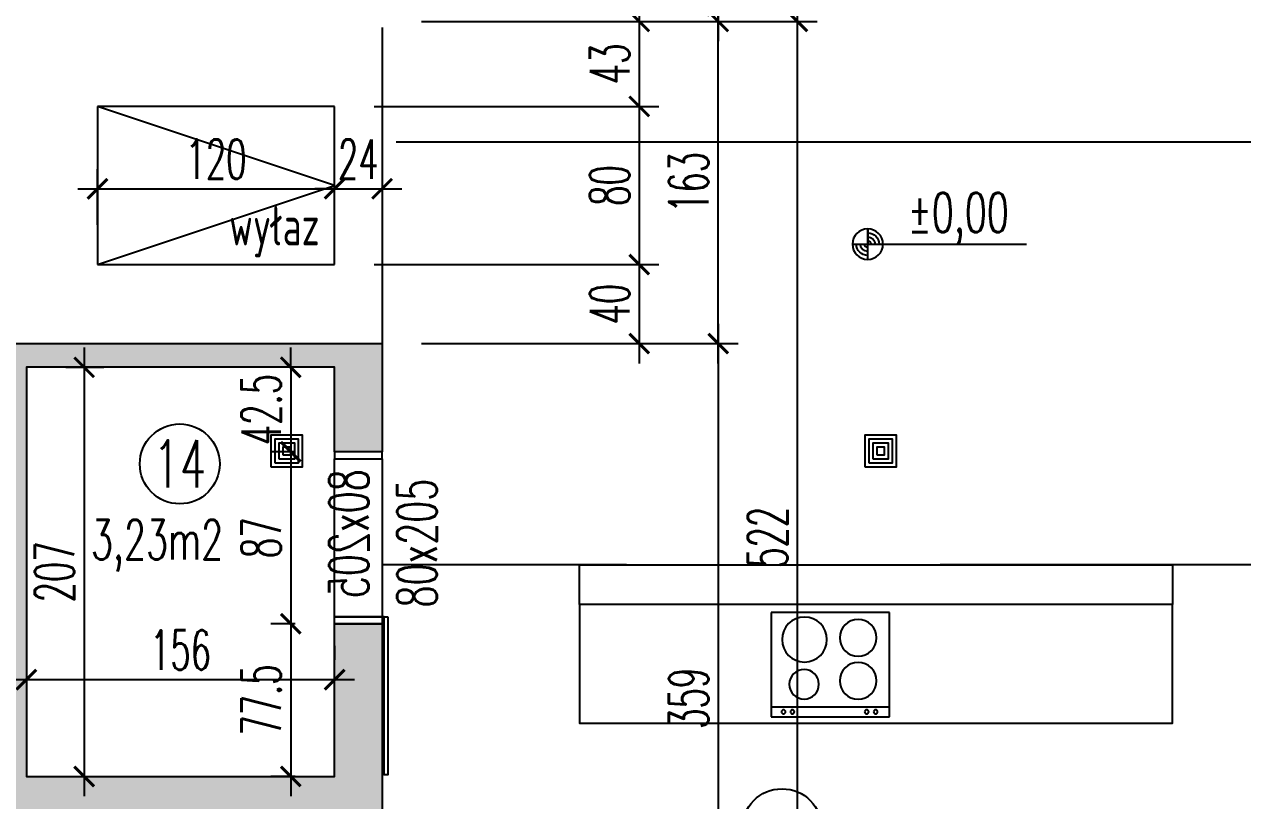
# Model space of a CAD drawing. Header units: millimetres. Extents: x -24587 to 37983, y -70862 to 338.
# Drawn here: x 10835 to 11451, y -60726 to -60333 of the extents above; entities that cross this region are included whole.
import ezdxf
from ezdxf.enums import TextEntityAlignment as Align

# ---------------------------------------------------------------- set-up
doc = ezdxf.new("R2010")
doc.units = ezdxf.units.MM
doc.header["$LTSCALE"] = 50
doc.linetypes.add('DASHED2', pattern=[9.525, 6.35, -3.175])
doc.layers.get('Defpoints').update_dxf_attribs({"color": 251})
for name, color, linetype in [('6', 6, 'Continuous'), ('A-DRZWI_OKNA', 13, 'Continuous'), ('A-URZADZENIA', 93, 'Continuous'), ('K-CIENKIEP', 8, 'DASHED2'), ('K-HATCH', 8, 'Continuous'), ('K-HATCH243', 243, 'Continuous'), ('K-POMOCNICZE', 9, 'DASHED2'), ('K-SCIANY', 2, 'Continuous'), ('K-TEXT 2.4mm', 71, 'Continuous'), ('K-TEXT 2mm', 254, 'Continuous'), ('K-WYMIARY', 1, 'Continuous')]:
    doc.layers.add(name, color=color, linetype=linetype)
doc.layers.add('__NIEDRUK__', color=54, linetype='Continuous', plot=False)
doc.styles.add('text 2.4mm', font='romans.shx', dxfattribs={"width": 0.65})
doc.styles.add('text 2mm', font='romans.shx', dxfattribs={"width": 0.65})
doc.styles.add('WYM1', font='romanszb.shx', dxfattribs={"width": 0.6})
doc.dimstyles.new('CM100', dxfattribs={"dimscale": 5, "dimtxt": 2, "dimasz": 1, "dimexe": 1, "dimexo": 2, "dimgap": 0.5, "dimtad": 1, "dimrnd": 0.5, "dimdsep": 46, "dimtxsty": 'WYM1', "dimblk": 'OBLIQUE', "dimcen": 0, "dimdle": 1, "dimclrd": 253, "dimclre": 251, "dimclrt": 30, "dimadec": 0, "dimazin": 0, "dimtfac": 1, "dimtix": 1, "dimtmove": 0, "dimatfit": 0, "dimfxl": 1, "dimtfillclr": 256, "dimtolj": 1, "dimarcsym": 0})

# ---------------------------------------------------------------- blocks, each defined once
blk = doc.blocks.new('A$Cb8201b00')
for points in [[(33, 40), (33, 120), (31, 120), (31, 40)], [(30, 40), (30, 43.5), (6, 43.5), (6, 40)], [(30, -40), (30, 40), (6, 40), (6, -40)], [(30, -40), (30, -43.5), (6, -43.5), (6, -40)]]:
    blk.add_lwpolyline(points, close=True)
blk.add_lwpolyline([(31, 40), (30, 40)])
at = {"layer": '__NIEDRUK__', "style": 'WYM1', "width": 0.65}
blk.add_text('80x205', height=20, rotation=90, dxfattribs=at).set_placement((23.23, -34.66))
blk = doc.blocks.new('A$C25964711')
for p, q in [((-26.39, -27.67), (-26.39, 32.33)), ((-26.39, 32.33), (26.37, 32.33)), ((-21.22, -27.67), (-21.22, 32.33)), ((26.37, 32.33), (26.37, -27.67)), ((26.37, -27.67), (-26.39, -27.67))]:
    blk.add_line(p, q)
for centre, radius in [((-23.79, 25.22), 1.03), ((-8.1, 16.39), 9.31), ((13.65, 16.39), 9.31), ((-23.79, 20.71), 1.03), ((12.76, -10.75), 11.38), ((-9.88, -10.94), 7.5), ((-23.79, -16.85), 1.03), ((-23.79, -21.37), 1.03)]:
    blk.add_circle(centre, radius)
blk = doc.blocks.new('_ArchTick')
at = {"color": 0, "linetype": 'ByBlock', "const_width": 0.15}
blk.add_lwpolyline([(-0.5, -0.5), (0.5, 0.5)], dxfattribs=at)
blk = doc.blocks.new('*D70')
at = {"layer": 'Defpoints', "color": 0, "transparency": 16777216}
for p in [(11015.7, -59931.35), (11015.7, -60331.35), (11225.86, -60331.35)]:
    blk.add_point(p, dxfattribs=at)
at = {"layer": 'K-WYMIARY', "color": 253, "lineweight": -2, "transparency": 16777216}
blk.add_line((11225.86, -59921.35), (11225.86, -60341.35), dxfattribs=at)
at = {"layer": 'K-WYMIARY', "color": 251, "lineweight": -2, "transparency": 16777216}
for p, q in [((11035.7, -59931.35), (11235.86, -59931.35)), ((11035.7, -60331.35), (11235.86, -60331.35))]:
    blk.add_line(p, q, dxfattribs=at)
at = {"layer": 'K-WYMIARY', "color": 253, "lineweight": -2, "transparency": 16777216, "xscale": 10, "yscale": 10, "zscale": 10}
for p, rotation in [((11225.86, -59931.35), 90), ((11225.86, -60331.35), 270)]:
    blk.add_blockref('_ArchTick', p, dxfattribs=dict(at, rotation=rotation))
at = {"layer": 'K-WYMIARY', "color": 30, "transparency": 16777216, "insert": (11210.86, -60131.35), "char_height": 20, "attachment_point": 5, "rotation": 90, "style": 'WYM1'}
blk.add_mtext('\\A1;400', dxfattribs=at)
blk = doc.blocks.new('*D71')
at = {"layer": 'Defpoints', "color": 0, "transparency": 16777216}
for p in [(10991.7, -60307.35), (11015.7, -60331.35), (11185.86, -60331.35)]:
    blk.add_point(p, dxfattribs=at)
at = {"layer": 'K-WYMIARY', "color": 253, "lineweight": -2, "transparency": 16777216}
for p, q in [((11185.86, -60307.35), (11185.86, -60297.35)), ((11185.86, -60307.35), (11185.86, -60331.35)), ((11185.86, -60331.35), (11185.86, -60341.35))]:
    blk.add_line(p, q, dxfattribs=at)
at = {"layer": 'K-WYMIARY', "color": 251, "lineweight": -2, "transparency": 16777216}
for p, q in [((11011.7, -60307.35), (11195.86, -60307.35)), ((11035.7, -60331.35), (11195.86, -60331.35))]:
    blk.add_line(p, q, dxfattribs=at)
at = {"layer": 'K-WYMIARY', "color": 253, "lineweight": -2, "transparency": 16777216, "xscale": 10, "yscale": 10, "zscale": 10}
for p, rotation in [((11185.86, -60307.35), 270), ((11185.86, -60331.35), 90)]:
    blk.add_blockref('_ArchTick', p, dxfattribs=dict(at, rotation=rotation))
at = {"layer": 'K-WYMIARY', "color": 30, "transparency": 16777216, "insert": (11170.86, -60319.35), "char_height": 20, "attachment_point": 5, "rotation": 90, "style": 'WYM1'}
blk.add_mtext('\\A1;24', dxfattribs=at)
blk = doc.blocks.new('*D72')
at = {"layer": 'Defpoints', "color": 0, "transparency": 16777216}
for p in [(11015.7, -60331.35), (11015.7, -60853.35), (11225.86, -60853.35)]:
    blk.add_point(p, dxfattribs=at)
at = {"layer": 'K-WYMIARY', "color": 253, "lineweight": -2, "transparency": 16777216}
blk.add_line((11225.86, -60321.35), (11225.86, -60863.35), dxfattribs=at)
at = {"layer": 'K-WYMIARY', "color": 251, "lineweight": -2, "transparency": 16777216}
for p, q in [((11035.7, -60331.35), (11235.86, -60331.35)), ((11035.7, -60853.35), (11235.86, -60853.35))]:
    blk.add_line(p, q, dxfattribs=at)
at = {"layer": 'K-WYMIARY', "color": 253, "lineweight": -2, "transparency": 16777216, "xscale": 10, "yscale": 10, "zscale": 10}
for p, rotation in [((11225.86, -60331.35), 90), ((11225.86, -60853.35), 270)]:
    blk.add_blockref('_ArchTick', p, dxfattribs=dict(at, rotation=rotation))
at = {"layer": 'K-WYMIARY', "color": 30, "transparency": 16777216, "insert": (11210.86, -60592.35), "char_height": 20, "attachment_point": 5, "rotation": 90, "style": 'WYM1'}
blk.add_mtext('\\A1;522', dxfattribs=at)
blk = doc.blocks.new('*D73')
at = {"layer": 'Defpoints', "color": 0, "transparency": 16777216}
for p in [(11015.7, -60494.35), (11015.7, -60853.35), (11185.86, -60853.35)]:
    blk.add_point(p, dxfattribs=at)
at = {"layer": 'K-WYMIARY', "color": 253, "lineweight": -2, "transparency": 16777216}
blk.add_line((11185.86, -60484.35), (11185.86, -60863.35), dxfattribs=at)
at = {"layer": 'K-WYMIARY', "color": 251, "lineweight": -2, "transparency": 16777216}
for p, q in [((11035.7, -60494.35), (11195.86, -60494.35)), ((11035.7, -60853.35), (11195.86, -60853.35))]:
    blk.add_line(p, q, dxfattribs=at)
at = {"layer": 'K-WYMIARY', "color": 253, "lineweight": -2, "transparency": 16777216, "xscale": 10, "yscale": 10, "zscale": 10}
for p, rotation in [((11185.86, -60494.35), 90), ((11185.86, -60853.35), 270)]:
    blk.add_blockref('_ArchTick', p, dxfattribs=dict(at, rotation=rotation))
at = {"layer": 'K-WYMIARY', "color": 30, "transparency": 16777216, "insert": (11170.86, -60673.85), "char_height": 20, "attachment_point": 5, "rotation": 90, "style": 'WYM1'}
blk.add_mtext('\\A1;359', dxfattribs=at)
blk = doc.blocks.new('*D89')
at = {"layer": 'Defpoints', "color": 0, "transparency": 16777216}
for p in [(11015.7, -60331.35), (11185.86, -60331.35), (11015.7, -60494.35)]:
    blk.add_point(p, dxfattribs=at)
at = {"layer": 'K-WYMIARY', "color": 253, "lineweight": -2, "transparency": 16777216}
blk.add_line((11185.86, -60504.35), (11185.86, -60321.35), dxfattribs=at)
at = {"layer": 'K-WYMIARY', "color": 251, "lineweight": -2, "transparency": 16777216}
for p, q in [((11035.7, -60331.35), (11195.86, -60331.35)), ((11035.7, -60494.35), (11195.86, -60494.35))]:
    blk.add_line(p, q, dxfattribs=at)
at = {"layer": 'K-WYMIARY', "color": 253, "lineweight": -2, "transparency": 16777216, "xscale": 10, "yscale": 10, "zscale": 10}
for p, rotation in [((11185.86, -60331.35), 90), ((11185.86, -60494.35), 270)]:
    blk.add_blockref('_ArchTick', p, dxfattribs=dict(at, rotation=rotation))
at = {"layer": 'K-WYMIARY', "color": 30, "transparency": 16777216, "insert": (11170.86, -60412.85), "char_height": 20, "attachment_point": 5, "rotation": 90, "style": 'WYM1'}
blk.add_mtext('\\A1;163', dxfattribs=at)
blk = doc.blocks.new('*D127')
at = {"layer": 'Defpoints', "color": 0, "transparency": 16777216}
for p in [(10835.7, -60664.88), (10991.7, -60664.37), (10991.7, -60667.19)]:
    blk.add_point(p, dxfattribs=at)
at = {"layer": 'K-WYMIARY', "color": 251, "lineweight": -2, "transparency": 16777216}
for p, q in [((10835.7, -60644.88), (10835.7, -60654.37)), ((10991.7, -60647.19), (10991.7, -60654.37))]:
    blk.add_line(p, q, dxfattribs=at)
at = {"layer": 'K-WYMIARY', "color": 253, "lineweight": -2, "transparency": 16777216}
blk.add_line((10825.7, -60664.37), (11001.7, -60664.37), dxfattribs=at)
at = {"layer": 'K-WYMIARY', "color": 253, "lineweight": -2, "transparency": 16777216, "xscale": 10, "yscale": 10, "zscale": 10, "rotation": 180}
blk.add_blockref('_ArchTick', (10835.7, -60664.37), dxfattribs=at)
at = {"layer": 'K-WYMIARY', "color": 253, "lineweight": -2, "transparency": 16777216, "xscale": 10, "yscale": 10, "zscale": 10}
blk.add_blockref('_ArchTick', (10991.7, -60664.37), dxfattribs=at)
at = {"layer": 'K-WYMIARY', "color": 30, "transparency": 16777216, "insert": (10913.7, -60649.37), "char_height": 20, "attachment_point": 5, "style": 'WYM1'}
blk.add_mtext('\\A1;156', dxfattribs=at)
blk = doc.blocks.new('*D128')
at = {"layer": 'Defpoints', "color": 0, "transparency": 16777216}
for p in [(10835.7, -60506.35), (10835.7, -60713.35), (10864.98, -60713.35)]:
    blk.add_point(p, dxfattribs=at)
at = {"layer": 'K-WYMIARY', "color": 253, "lineweight": -2, "transparency": 16777216}
blk.add_line((10864.98, -60496.35), (10864.98, -60723.35), dxfattribs=at)
at = {"layer": 'K-WYMIARY', "color": 251, "lineweight": -2, "transparency": 16777216}
for p, q in [((10855.7, -60506.35), (10874.98, -60506.35)), ((10855.7, -60713.35), (10874.98, -60713.35))]:
    blk.add_line(p, q, dxfattribs=at)
at = {"layer": 'K-WYMIARY', "color": 253, "lineweight": -2, "transparency": 16777216, "xscale": 10, "yscale": 10, "zscale": 10}
for p, rotation in [((10864.98, -60506.35), 90), ((10864.98, -60713.35), 270)]:
    blk.add_blockref('_ArchTick', p, dxfattribs=dict(at, rotation=rotation))
at = {"layer": 'K-WYMIARY', "color": 30, "transparency": 16777216, "insert": (10849.98, -60609.85), "char_height": 20, "attachment_point": 5, "rotation": 90, "style": 'WYM1'}
blk.add_mtext('\\A1;207', dxfattribs=at)
blk = doc.blocks.new('A$C7E053937')
for p, q in [((0, -7.73), (0, 7.73)), ((0, 7.73), (0, 0)), ((7.73, 0), (-7.73, 0))]:
    blk.add_line(p, q)
blk.add_circle((0, 0), 7.73)
for radius, start, end in [(5.73, 90, 180), (3.73, 90, 180), (1.73, 90, 180), (5.73, 270, 0), (3.73, 270, 0), (1.73, 270, 0)]:
    blk.add_arc((0, 0), radius, start, end)
blk = doc.blocks.new('A$C11cd791a')
for points in [[(-8, -8), (8, -8), (8, 8), (-8, 8)], [(-6, -6), (6, -6), (6, 6), (-6, 6)], [(-4, -4), (4, -4), (4, 4), (-4, 4)], [(-2, -2), (2, -2), (2, 2), (-2, 2)]]:
    blk.add_lwpolyline(points, close=True)
blk = doc.blocks.new('*D264')
at = {"layer": 'Defpoints', "color": 0, "transparency": 16777216}
for p in [(10991.7, -60506.35), (10969.5, -60549.1), (10991.7, -60549.1)]:
    blk.add_point(p, dxfattribs=at)
at = {"layer": 'K-WYMIARY', "color": 253, "lineweight": -2, "transparency": 16777216}
for p, q in [((10969.5, -60506.35), (10969.5, -60496.35)), ((10969.5, -60506.35), (10969.5, -60549.1)), ((10969.5, -60549.1), (10969.5, -60559.1))]:
    blk.add_line(p, q, dxfattribs=at)
at = {"layer": 'K-WYMIARY', "color": 251, "lineweight": -2, "transparency": 16777216}
for p, q in [((10971.7, -60506.35), (10959.5, -60506.35)), ((10971.7, -60549.1), (10959.5, -60549.1))]:
    blk.add_line(p, q, dxfattribs=at)
at = {"layer": 'K-WYMIARY', "color": 253, "lineweight": -2, "transparency": 16777216, "xscale": 10, "yscale": 10, "zscale": 10}
for p, rotation in [((10969.5, -60506.35), 270), ((10969.5, -60549.1), 90)]:
    blk.add_blockref('_ArchTick', p, dxfattribs=dict(at, rotation=rotation))
at = {"layer": 'K-WYMIARY', "color": 30, "transparency": 16777216, "insert": (10954.5, -60527.72), "char_height": 20, "attachment_point": 5, "rotation": 90, "style": 'WYM1'}
blk.add_mtext('\\A1;42.5', dxfattribs=at)
blk = doc.blocks.new('*D265')
at = {"layer": 'Defpoints', "color": 0, "transparency": 16777216}
for p in [(10991.7, -60549.1), (10969.5, -60636.1), (10991.7, -60636.1)]:
    blk.add_point(p, dxfattribs=at)
at = {"layer": 'K-WYMIARY', "color": 253, "lineweight": -2, "transparency": 16777216}
blk.add_line((10969.5, -60539.1), (10969.5, -60646.1), dxfattribs=at)
at = {"layer": 'K-WYMIARY', "color": 251, "lineweight": -2, "transparency": 16777216}
for p, q in [((10971.7, -60549.1), (10959.5, -60549.1)), ((10971.7, -60636.1), (10959.5, -60636.1))]:
    blk.add_line(p, q, dxfattribs=at)
at = {"layer": 'K-WYMIARY', "color": 253, "lineweight": -2, "transparency": 16777216, "xscale": 10, "yscale": 10, "zscale": 10}
for p, rotation in [((10969.5, -60549.1), 90), ((10969.5, -60636.1), 270)]:
    blk.add_blockref('_ArchTick', p, dxfattribs=dict(at, rotation=rotation))
at = {"layer": 'K-WYMIARY', "color": 30, "transparency": 16777216, "insert": (10954.5, -60592.6), "char_height": 20, "attachment_point": 5, "rotation": 90, "style": 'WYM1'}
blk.add_mtext('\\A1;87', dxfattribs=at)
blk = doc.blocks.new('*D266')
at = {"layer": 'Defpoints', "color": 0, "transparency": 16777216}
for p in [(10991.7, -60636.1), (10969.5, -60713.35), (10991.7, -60713.35)]:
    blk.add_point(p, dxfattribs=at)
at = {"layer": 'K-WYMIARY', "color": 253, "lineweight": -2, "transparency": 16777216}
blk.add_line((10969.5, -60626.1), (10969.5, -60723.35), dxfattribs=at)
at = {"layer": 'K-WYMIARY', "color": 251, "lineweight": -2, "transparency": 16777216}
for p, q in [((10971.7, -60636.1), (10959.5, -60636.1)), ((10971.7, -60713.35), (10959.5, -60713.35))]:
    blk.add_line(p, q, dxfattribs=at)
at = {"layer": 'K-WYMIARY', "color": 253, "lineweight": -2, "transparency": 16777216, "xscale": 10, "yscale": 10, "zscale": 10}
for p, rotation in [((10969.5, -60636.1), 90), ((10969.5, -60713.35), 270)]:
    blk.add_blockref('_ArchTick', p, dxfattribs=dict(at, rotation=rotation))
at = {"layer": 'K-WYMIARY', "color": 30, "transparency": 16777216, "insert": (10954.5, -60674.72), "char_height": 20, "attachment_point": 5, "rotation": 90, "style": 'WYM1'}
blk.add_mtext('\\A1;77.5', dxfattribs=at)
blk = doc.blocks.new('*D271')
at = {"layer": 'Defpoints', "color": 0, "transparency": 16777216}
for p in [(11015.7, -60331.35), (10991.7, -60374.35), (11145.86, -60374.35)]:
    blk.add_point(p, dxfattribs=at)
at = {"layer": 'K-WYMIARY', "color": 253, "lineweight": -2, "transparency": 16777216}
blk.add_line((11145.86, -60321.35), (11145.86, -60384.35), dxfattribs=at)
at = {"layer": 'K-WYMIARY', "color": 251, "lineweight": -2, "transparency": 16777216}
for p, q in [((11035.7, -60331.35), (11155.86, -60331.35)), ((11011.7, -60374.35), (11155.86, -60374.35))]:
    blk.add_line(p, q, dxfattribs=at)
at = {"layer": 'K-WYMIARY', "color": 253, "lineweight": -2, "transparency": 16777216, "xscale": 10, "yscale": 10, "zscale": 10}
for p, rotation in [((11145.86, -60331.35), 90), ((11145.86, -60374.35), 270)]:
    blk.add_blockref('_ArchTick', p, dxfattribs=dict(at, rotation=rotation))
at = {"layer": 'K-WYMIARY', "color": 30, "transparency": 16777216, "insert": (11130.86, -60352.85), "char_height": 20, "attachment_point": 5, "rotation": 90, "style": 'WYM1'}
blk.add_mtext('\\A1;43', dxfattribs=at)
blk = doc.blocks.new('*D272')
at = {"layer": 'Defpoints', "color": 0, "transparency": 16777216}
for p in [(10991.7, -60374.35), (10991.7, -60454.35), (11145.86, -60454.35)]:
    blk.add_point(p, dxfattribs=at)
at = {"layer": 'K-WYMIARY', "color": 253, "lineweight": -2, "transparency": 16777216}
blk.add_line((11145.86, -60364.35), (11145.86, -60464.35), dxfattribs=at)
at = {"layer": 'K-WYMIARY', "color": 251, "lineweight": -2, "transparency": 16777216}
for p, q in [((11011.7, -60374.35), (11155.86, -60374.35)), ((11011.7, -60454.35), (11155.86, -60454.35))]:
    blk.add_line(p, q, dxfattribs=at)
at = {"layer": 'K-WYMIARY', "color": 253, "lineweight": -2, "transparency": 16777216, "xscale": 10, "yscale": 10, "zscale": 10}
for p, rotation in [((11145.86, -60374.35), 90), ((11145.86, -60454.35), 270)]:
    blk.add_blockref('_ArchTick', p, dxfattribs=dict(at, rotation=rotation))
at = {"layer": 'K-WYMIARY', "color": 30, "transparency": 16777216, "insert": (11130.86, -60414.35), "char_height": 20, "attachment_point": 5, "rotation": 90, "style": 'WYM1'}
blk.add_mtext('\\A1;80', dxfattribs=at)
blk = doc.blocks.new('*D273')
at = {"layer": 'Defpoints', "color": 0, "transparency": 16777216}
for p in [(10991.7, -60454.35), (11015.7, -60494.35), (11145.86, -60494.35)]:
    blk.add_point(p, dxfattribs=at)
at = {"layer": 'K-WYMIARY', "color": 253, "lineweight": -2, "transparency": 16777216}
blk.add_line((11145.86, -60444.35), (11145.86, -60504.35), dxfattribs=at)
at = {"layer": 'K-WYMIARY', "color": 251, "lineweight": -2, "transparency": 16777216}
for p, q in [((11011.7, -60454.35), (11155.86, -60454.35)), ((11035.7, -60494.35), (11155.86, -60494.35))]:
    blk.add_line(p, q, dxfattribs=at)
at = {"layer": 'K-WYMIARY', "color": 253, "lineweight": -2, "transparency": 16777216, "xscale": 10, "yscale": 10, "zscale": 10}
for p, rotation in [((11145.86, -60454.35), 90), ((11145.86, -60494.35), 270)]:
    blk.add_blockref('_ArchTick', p, dxfattribs=dict(at, rotation=rotation))
at = {"layer": 'K-WYMIARY', "color": 30, "transparency": 16777216, "insert": (11130.86, -60474.35), "char_height": 20, "attachment_point": 5, "rotation": 90, "style": 'WYM1'}
blk.add_mtext('\\A1;40', dxfattribs=at)
blk = doc.blocks.new('*D274')
at = {"layer": 'Defpoints', "color": 0, "transparency": 16777216}
for p in [(10991.7, -60416.02), (10871.7, -60454.35), (10991.7, -60454.35)]:
    blk.add_point(p, dxfattribs=at)
at = {"layer": 'K-WYMIARY', "color": 251, "lineweight": -2, "transparency": 16777216}
for p, q in [((10871.7, -60434.35), (10871.7, -60406.02)), ((10991.7, -60434.35), (10991.7, -60406.02))]:
    blk.add_line(p, q, dxfattribs=at)
at = {"layer": 'K-WYMIARY', "color": 253, "lineweight": -2, "transparency": 16777216}
blk.add_line((10861.7, -60416.02), (11001.7, -60416.02), dxfattribs=at)
at = {"layer": 'K-WYMIARY', "color": 253, "lineweight": -2, "transparency": 16777216, "xscale": 10, "yscale": 10, "zscale": 10, "rotation": 180}
blk.add_blockref('_ArchTick', (10871.7, -60416.02), dxfattribs=at)
at = {"layer": 'K-WYMIARY', "color": 253, "lineweight": -2, "transparency": 16777216, "xscale": 10, "yscale": 10, "zscale": 10}
blk.add_blockref('_ArchTick', (10991.7, -60416.02), dxfattribs=at)
at = {"layer": 'K-WYMIARY', "color": 30, "transparency": 16777216, "insert": (10931.7, -60401.02), "char_height": 20, "attachment_point": 5, "style": 'WYM1'}
blk.add_mtext('\\A1;120', dxfattribs=at)
blk = doc.blocks.new('*D275')
at = {"layer": 'Defpoints', "color": 0, "transparency": 16777216}
for p in [(11015.7, -60416.02), (11015.7, -60416.02), (10991.7, -60454.35)]:
    blk.add_point(p, dxfattribs=at)
at = {"layer": 'K-WYMIARY', "color": 251, "lineweight": -2, "transparency": 16777216}
for p, q in [((11015.7, -60396.02), (11015.7, -60406.02)), ((10991.7, -60434.35), (10991.7, -60406.02))]:
    blk.add_line(p, q, dxfattribs=at)
at = {"layer": 'K-WYMIARY', "color": 253, "lineweight": -2, "transparency": 16777216}
for p, q in [((10991.7, -60416.02), (10981.7, -60416.02)), ((10991.7, -60416.02), (11015.7, -60416.02)), ((11015.7, -60416.02), (11025.7, -60416.02))]:
    blk.add_line(p, q, dxfattribs=at)
at = {"layer": 'K-WYMIARY', "color": 253, "lineweight": -2, "transparency": 16777216, "xscale": 10, "yscale": 10, "zscale": 10}
blk.add_blockref('_ArchTick', (10991.7, -60416.02), dxfattribs=at)
at = {"layer": 'K-WYMIARY', "color": 253, "lineweight": -2, "transparency": 16777216, "xscale": 10, "yscale": 10, "zscale": 10, "rotation": 180}
blk.add_blockref('_ArchTick', (11015.7, -60416.02), dxfattribs=at)
at = {"layer": 'K-WYMIARY', "color": 30, "transparency": 16777216, "insert": (11003.7, -60401.02), "char_height": 20, "attachment_point": 5, "style": 'WYM1'}
blk.add_mtext('\\A1;24', dxfattribs=at)

msp = doc.modelspace()

# ---------------------------------------------------------------- hatches: boundary and pattern name
at = {"layer": 'K-HATCH'}
h = msp.add_hatch(dxfattribs=at)
h.set_pattern_fill('GAZOBET', color=256, angle=90, style=0, pattern_type=2)
h.set_pattern_definition([(90, (-4e-14, 1), (-30, 30), [1, -29]), (90, (-3, 1), (-30, 30), [1, -29]), (90, (-2, 6), (-30, 30), [1, -29]), (90, (-5, 6), (-30, 30), [1, -29]), (90, (-15, 16), (-30, 30), [1, -29]), (90, (-18, 16), (-30, 30), [1, -29]), (90, (-17, 21), (-30, 30), [1, -29]), (90, (-20, 21), (-30, 30), [1, -29]), (90, (-5, 1), (-30, 30), [2, -28]), (90, (-9, 1), (-30, 30), [2, -28]), (90, (-20, 16), (-30, 30), [2, -28]), (90, (-24, 16), (-30, 30), [2, -28]), (180, (-1, -4e-14), (-30, -30), [1, -29]), (180, (-1, 3), (-30, -30), [1, -29]), (180, (-3, 5), (-30, -30), [1, -29]), (180, (-3, 8), (-30, -30), [1, -29]), (180, (-16, 15), (-30, -30), [1, -29]), (180, (-16, 18), (-30, -30), [1, -29]), (180, (-18, 20), (-30, -30), [1, -29]), (180, (-18, 23), (-30, -30), [1, -29]), (180, (-6, -3e-13), (-30, -30), [2, -28]), (180, (-6, 4), (-30, -30), [2, -28]), (180, (-21, 15), (-30, -30), [2, -28]), (180, (-21, 19), (-30, -30), [2, -28]), (135, (-2, -8e-14), (-45, 15), [1.414214, -41.012193]), (135, (-8e-14, 2), (-45, 15), [1.414214, -41.012193]), (135, (-4, 5), (-45, 15), [1.414214, -41.012193]), (135, (-2, 7), (-45, 15), [1.414214, -41.012193]), (135, (-17, 15), (-45, 15), [1.414214, -41.012193]), (135, (-15, 17), (-45, 15), [1.414214, -41.012193]), (135, (-19, 20), (-45, 15), [1.414214, -41.012193]), (135, (-17, 22), (-45, 15), [1.414214, -41.012193]), (135, (-8, -3e-13), (-45, 15), [1.414214, -41.012193]), (135, (-5, 3), (-45, 15), [1.414214, -41.012193]), (135, (-23, 15), (-45, 15), [1.414214, -41.012193]), (135, (-20, 18), (-45, 15), [1.414214, -41.012193]), (45, (-1, -4e-14), (-3e-12, 60), [1.414214, -19.79899]), (45, (-3, 2), (-3e-12, 60), [1.414214, -19.79899]), (45, (-3, 5), (-3e-12, 60), [1.414214, -19.79899]), (45, (-5, 7), (-3e-12, 60), [1.414214, -19.79899]), (45, (-16, 15), (-3e-12, 60), [1.414214, -19.79899]), (45, (-18, 17), (-3e-12, 60), [1.414214, -19.79899]), (45, (-18, 20), (-3e-12, 60), [1.414214, -19.79899]), (45, (-20, 22), (-3e-12, 60), [1.414214, -19.79899]), (45, (-6, -3e-13), (-3e-12, 60), [1.414214, -19.79899]), (45, (-9, 3), (-3e-12, 60), [1.414214, -19.79899]), (45, (-21, 15), (-3e-12, 60), [1.414214, -19.79899]), (45, (-24, 18), (-3e-12, 60), [1.414214, -19.79899]), (135, (-5, 10), (-8.83883476, -4e-13), [6.25, -6.25])])
h.paths.add_polyline_path([(11015.7, -60636.098), (10991.7, -60636.098), (10991.7, -60713.349), (10835.7, -60713.349), (10835.7, -60506.349), (10991.7, -60506.349), (10991.7, -60549.098), (11015.7, -60549.098), (11015.7, -60494.349), (10823.7, -60494.349), (10823.7, -60506.349), (10823.7, -60713.349), (10808.2, -60713.349), (10808.2, -60737.349), (10991.7, -60737.349), (10991.7, -60877.349), (11144.122, -60877.349), (11144.122, -60853.349), (11015.7, -60853.349)])
at = {"layer": 'K-HATCH243'}
h = msp.add_hatch(dxfattribs=at)
h.set_pattern_fill('AR-HBONE', color=256, scale=0.2)
h.set_pattern_definition([(45, (-7e-12, -52000), (0, 28.73682), [60.96, -20.32]), (135, (14.368, -51985.632), (3e-15, 28.73682), [60.96, -20.32])])
h.paths.add_polyline_path([(11746.7, -60997.349), (11746.7, -59787.349), (9336.7, -59787.349), (9336.7, -60997.349)])
h.paths.add_polyline_path([(9460.7, -60827.349), (9460.7, -60917.349), (9416.7, -60917.349), (9416.7, -59867.349), (9460.7, -59867.349), (9460.7, -59887.349), (11622.7, -59887.349), (11622.7, -59867.349), (11666.7, -59867.349), (11666.7, -60917.349), (11622.7, -60917.349), (11622.7, -60897.349), (11031.7, -60897.349), (11031.7, -60957.349), (10557.2, -60957.349), (10557.2, -60827.349)], flags=16)
h.paths.add_polyline_path([(9859.7, -60695.324), (9859.7, -60565.324), (9883.7, -60565.324), (9907.7, -60565.324), (9907.7, -60695.324), (9883.7, -60695.324)], flags=0)
h.paths.add_polyline_path([(10557.2, -60827.349), (10587.2, -60827.349), (10617.2, -60827.349), (10617.2, -60757.349), (10971.7, -60757.349), (10971.7, -60897.349), (11001.7, -60897.349), (11031.7, -60897.349), (11031.7, -60957.349), (10557.2, -60957.349)], flags=16)

# ---------------------------------------------------------------- linework, layer by layer
at = {"layer": '6', "linetype": 'DASHED2', "ltscale": 2}
msp.add_lwpolyline([(9079.045, -60332.636), (9117.796, -60265.735), (9117.796, -60392.349), (12054.255, -60392.349), (12054.255, -60265.735), (12093.006, -60332.636)], dxfattribs=at)
at = {"layer": 'A-URZADZENIA'}
for points in [[(11115.7, -60626.349), (11115.7, -60606.349), (11415.7, -60606.349), (11415.7, -60626.349)], [(11115.7, -60626.349), (11115.7, -60686.349), (11415.7, -60686.349), (11415.7, -60626.349)]]:
    msp.add_lwpolyline(points, close=True, dxfattribs=at)
at = {"layer": 'K-CIENKIEP'}
for points in [[(11015.7, -60334.349), (11015.7, -60494.349)], [(11615.7, -60606.349), (11015.7, -60606.349)]]:
    msp.add_lwpolyline(points, dxfattribs=at)
at = {"layer": 'K-POMOCNICZE'}
msp.add_lwpolyline([(10991.7, -60454.349), (10991.7, -60374.349), (10871.7, -60374.349), (10871.7, -60454.349)], close=True, dxfattribs=at)
msp.add_lwpolyline([(10871.7, -60454.349), (10991.7, -60414.349), (10871.7, -60374.349)], dxfattribs=at)
at = {"layer": 'K-SCIANY'}
msp.add_lwpolyline([(11144.122, -60853.349), (11144.122, -60897.349), (10971.7, -60897.349), (10971.7, -60757.349), (10808.2, -60757.349), (10808.2, -60713.349), (10823.7, -60713.349), (10823.7, -60506.349), (10823.7, -60506.349), (10823.7, -60494.349), (11015.7, -60494.349), (11015.7, -60549.098), (10991.7, -60549.098), (10991.7, -60506.349), (10835.7, -60506.349), (10835.7, -60713.349), (10991.7, -60713.349), (10991.7, -60636.098), (11015.7, -60636.098), (11015.7, -60853.349)], close=True, dxfattribs=at)
at = {"layer": 'K-TEXT 2.4mm'}
msp.add_lwpolyline([(11269.216, -60444.055), (11341.779, -60444.055)], dxfattribs=at)
at = {"layer": 'K-TEXT 2mm'}
for centre in [(10913.345, -60555.226, 0), (11218.112, -60739.804, 0)]:
    msp.add_circle(centre, 20.206, dxfattribs=at)

# ---------------------------------------------------------------- block references
at = {"layer": '__NIEDRUK__'}
for p in [(10967.5, -60548.682), (11268.033, -60548.682)]:
    msp.add_blockref('A$C11cd791a', p, dxfattribs=at)
at = {"layer": 'A-DRZWI_OKNA', "xscale": -1, "rotation": 180}
msp.add_blockref('A$Cb8201b00', (10985.7, -60592.598), dxfattribs=at)
at = {"layer": 'A-URZADZENIA', "xscale": -1, "rotation": 270.0000000000002}
msp.add_blockref('A$C25964711', (11240.243, -60656.843), dxfattribs=at)
at = {"layer": 'K-TEXT 2.4mm', "xscale": -1}
msp.add_blockref('A$C7E053937', (11261.486, -60444.055), dxfattribs=at)

# ---------------------------------------------------------------- texts
at = {"layer": 'K-TEXT 2.4mm', "style": 'text 2.4mm', "width": 0.65}
msp.add_text('14', height=24, dxfattribs=at).set_placement((10913.345, -60555.226, 0), align=Align.MIDDLE_CENTER)
at = {"layer": 'K-TEXT 2mm', "style": 'text 2mm', "width": 0.65}
msp.add_text('%%P0,00', height=20, dxfattribs=at).set_placement((11307.322, -60428.033), align=Align.MIDDLE_CENTER)
for s, p in [('wyłaz', (10938.27, -60444.707)), ('3,23m2', (10868.414, -60603.569, 0))]:
    msp.add_text(s, height=20, dxfattribs=at).set_placement(p)
msp.add_text('80x205', height=20, rotation=90, dxfattribs=at).set_placement((11043.431, -60627.894, 0))

# ---------------------------------------------------------------- dimensions: what is measured, and where the dimension line sits
at = {"layer": 'K-WYMIARY'}
for base, p1, p2, override, picture, middle in [((11225.855, -60331.349), (11015.7, -59931.349), (11015.7, -60331.349), {"dimscale": 10, "dimblk": 'ArchTick'}, '*D70', (11210.855, -60131.349)), ((11185.855, -60331.349), (10991.7, -60307.349), (11015.7, -60331.349), {"dimscale": 10, "dimblk": 'ArchTick'}, '*D71', (11170.855, -60319.349)), ((11145.855, -60374.349), (11015.7, -60331.349), (10991.7, -60374.349), {"dimscale": 10, "dimblk": 'ArchTick', "dimtmove": 1}, '*D271', (11130.855, -60352.849)), ((11225.855, -60853.349), (11015.7, -60331.349), (11015.7, -60853.349), {"dimscale": 10, "dimblk": 'ArchTick'}, '*D72', (11210.855, -60592.349)), ((11185.855, -60331.349), (11015.7, -60494.349), (11015.7, -60331.349), {"dimscale": 10, "dimblk": 'ArchTick', "dimtmove": 1}, '*D89', (11170.855, -60412.849)), ((11145.855, -60454.349), (10991.7, -60374.349), (10991.7, -60454.349), {"dimscale": 10, "dimblk": 'ArchTick', "dimtmove": 1}, '*D272', (11130.855, -60414.349)), ((11145.855, -60494.349), (10991.7, -60454.349), (11015.7, -60494.349), {"dimscale": 10, "dimblk": 'ArchTick', "dimtmove": 1}, '*D273', (11130.855, -60474.349)), ((11185.855, -60853.349), (11015.7, -60494.349), (11015.7, -60853.349), {"dimscale": 10, "dimblk": 'ArchTick'}, '*D73', (11170.855, -60673.849)), ((10864.981, -60713.349), (10835.7, -60506.349), (10835.7, -60713.349), {"dimscale": 10, "dimblk": 'ArchTick'}, '*D128', (10849.981, -60609.849)), ((10969.5, -60549.098), (10991.7, -60506.349), (10991.7, -60549.098), {"dimscale": 10, "dimblk": 'ArchTick'}, '*D264', (10954.5, -60527.724)), ((10969.5, -60636.098), (10991.7, -60549.098), (10991.7, -60636.098), {"dimscale": 10, "dimblk": 'ArchTick', "dimtmove": 1}, '*D265', (10954.5, -60592.598)), ((10969.5, -60713.349), (10991.7, -60636.098), (10991.7, -60713.349), {"dimscale": 10, "dimblk": 'ArchTick', "dimtmove": 1}, '*D266', (10954.5, -60674.724))]:
    dim = msp.add_linear_dim(base=base, p1=p1, p2=p2, angle=90, dimstyle='CM100', override=override, dxfattribs=at)
    dim.commit()
    dim.dimension.update_dxf_attribs({"geometry": picture, "text_midpoint": middle})
for base, p1, p2, override, picture, middle in [((10991.7, -60416.021), (10871.7, -60454.349), (10991.7, -60454.349), {"dimscale": 10, "dimblk": 'ArchTick'}, '*D274', (10931.7, -60401.021)), ((11015.7, -60416.021), (10991.7, -60454.349), (11015.7, -60416.021), {"dimscale": 10, "dimblk": 'ArchTick', "dimtmove": 1}, '*D275', (11003.7, -60401.021)), ((10991.7, -60664.373), (10835.7, -60664.883), (10991.7, -60667.19), {"dimscale": 10, "dimblk": 'ArchTick'}, '*D127', (10913.7, -60649.373))]:
    dim = msp.add_linear_dim(base=base, p1=p1, p2=p2, dimstyle='CM100', override=override, dxfattribs=at)
    dim.commit()
    dim.dimension.update_dxf_attribs({"geometry": picture, "text_midpoint": middle})

doc.saveas('drawing.dxf')
